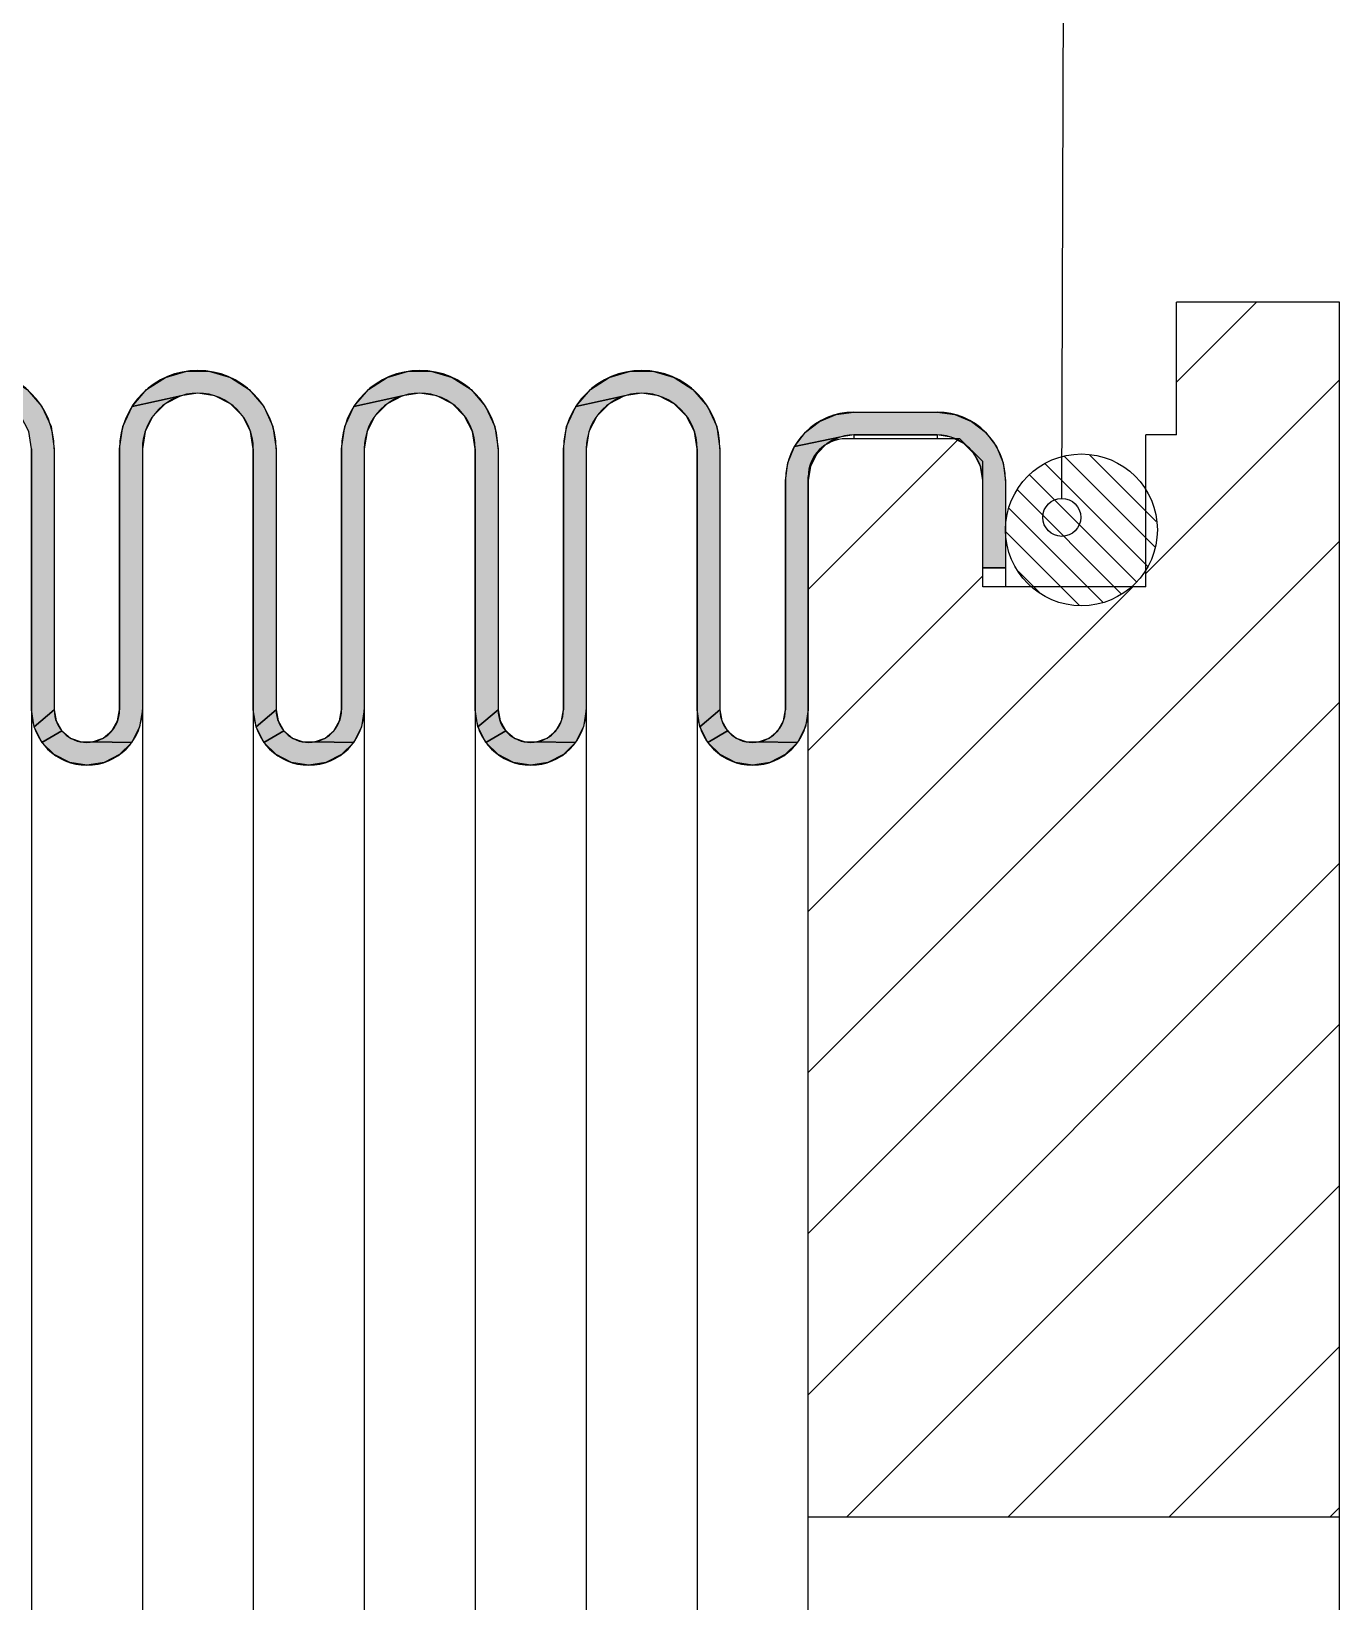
# Model space of a CAD drawing. Header units: millimetres. Extents: x -3183 to 3067, y 1033 to 2218.
# Drawn here: x 2778.86 to 2813.32, y 1776.23 to 1817.59 of the extents above; entities that cross this region are included whole.
import ezdxf

# ---------------------------------------------------------------- set-up
doc = ezdxf.new("R2010")
doc.units = ezdxf.units.MM

# ---------------------------------------------------------------- blocks, each defined once
blk = doc.blocks.new('*U5')
at = {"color": 2, "linetype": 'Continuous', "extrusion": (0, 0, -1)}
for points in [[(-129.052, 246.525), (-131.258, 246.208), (-128.558, 246.208)], [(-129.615, 246.69), (-130.765, 246.525), (-129.052, 246.525)], [(-130.765, 246.525), (-131.258, 246.208), (-129.052, 246.525)], [(-130.765, 246.525), (-129.615, 246.69), (-130.202, 246.69)], [(-128.558, 246.208), (-129.457, 246.04), (-128.174, 245.764)], [(-128.558, 246.208), (-129.908, 246.111), (-129.457, 246.04)], [(-131.258, 246.208), (-129.908, 246.111), (-128.558, 246.208)], [(-131.258, 246.208), (-130.36, 246.04), (-129.908, 246.111)], [(-131.258, 246.208), (-131.643, 245.764), (-130.36, 246.04)], [(-130.36, 246.04), (-131.643, 245.764), (-130.767, 245.832)], [(-130.767, 245.832), (-131.643, 245.764), (-131.091, 245.509)], [(-131.643, 245.764), (-131.886, 245.231), (-131.091, 245.509)], [(-131.091, 245.509), (-131.886, 245.231), (-131.298, 245.101)], [(-131.886, 245.231), (-131.97, 244.65), (-131.298, 245.101)], [(-131.298, 245.101), (-131.97, 244.65), (-131.37, 244.65)], [(-131.37, 244.65), (-131.97, 237.773), (-131.37, 237.773)], [(-131.97, 244.65), (-131.97, 237.773), (-131.37, 244.65)], [(-131.97, 237.773), (-131.441, 237.321), (-131.37, 237.773)]]:
    blk.add_solid(points, dxfattribs=at)
blk = doc.blocks.new('*U6')
at = {"color": 2, "linetype": 'Continuous', "extrusion": (0, 0, -1)}
for points in [[(-134.898, 246.525), (-137.104, 246.208), (-134.404, 246.208)], [(-135.461, 246.69), (-136.611, 246.525), (-134.898, 246.525)], [(-136.611, 246.525), (-137.104, 246.208), (-134.898, 246.525)], [(-136.611, 246.525), (-135.461, 246.69), (-136.048, 246.69)], [(-134.404, 246.208), (-135.303, 246.04), (-134.02, 245.764)], [(-134.404, 246.208), (-135.754, 246.111), (-135.303, 246.04)], [(-137.104, 246.208), (-135.754, 246.111), (-134.404, 246.208)], [(-137.104, 246.208), (-136.206, 246.04), (-135.754, 246.111)], [(-137.104, 246.208), (-137.489, 245.764), (-136.206, 246.04)], [(-136.206, 246.04), (-137.489, 245.764), (-136.613, 245.832)], [(-136.613, 245.832), (-137.489, 245.764), (-136.937, 245.509)], [(-137.489, 245.764), (-137.732, 245.231), (-136.937, 245.509)], [(-136.937, 245.509), (-137.732, 245.231), (-137.144, 245.101)], [(-137.732, 245.231), (-137.816, 244.65), (-137.144, 245.101)], [(-137.144, 245.101), (-137.816, 244.65), (-137.216, 244.65)], [(-137.216, 244.65), (-137.816, 237.773), (-137.216, 237.773)], [(-137.816, 244.65), (-137.816, 237.773), (-137.216, 244.65)], [(-137.816, 237.773), (-137.287, 237.321), (-137.216, 237.773)]]:
    blk.add_solid(points, dxfattribs=at)
blk = doc.blocks.new('*U7')
at = {"color": 2, "linetype": 'Continuous', "extrusion": (0, 0, -1)}
for points in [[(-140.744, 246.525), (-142.951, 246.208), (-140.251, 246.208)], [(-141.307, 246.69), (-142.457, 246.525), (-140.744, 246.525)], [(-142.457, 246.525), (-142.951, 246.208), (-140.744, 246.525)], [(-142.457, 246.525), (-141.307, 246.69), (-141.894, 246.69)], [(-140.251, 246.208), (-141.149, 246.04), (-139.866, 245.764)], [(-140.251, 246.208), (-141.601, 246.111), (-141.149, 246.04)], [(-142.951, 246.208), (-141.601, 246.111), (-140.251, 246.208)], [(-142.951, 246.208), (-142.052, 246.04), (-141.601, 246.111)], [(-142.951, 246.208), (-143.335, 245.764), (-142.052, 246.04)], [(-142.052, 246.04), (-143.335, 245.764), (-142.46, 245.832)], [(-142.46, 245.832), (-143.335, 245.764), (-142.783, 245.509)], [(-143.335, 245.764), (-143.579, 245.231), (-142.783, 245.509)], [(-142.783, 245.509), (-143.579, 245.231), (-142.991, 245.101)], [(-143.579, 245.231), (-143.662, 244.65), (-142.991, 245.101)], [(-142.991, 245.101), (-143.662, 244.65), (-143.062, 244.65)], [(-143.062, 244.65), (-143.662, 237.773), (-143.062, 237.773)], [(-143.662, 244.65), (-143.662, 237.773), (-143.062, 244.65)], [(-143.662, 237.773), (-143.134, 237.321), (-143.062, 237.773)]]:
    blk.add_solid(points, dxfattribs=at)
blk = doc.blocks.new('*U8')
at = {"color": 2, "linetype": 'Continuous', "extrusion": (0, 0, -1)}
for points in [[(-146.59, 246.525), (-148.797, 246.208), (-146.097, 246.208)], [(-147.153, 246.69), (-148.303, 246.525), (-146.59, 246.525)], [(-148.303, 246.525), (-148.797, 246.208), (-146.59, 246.525)], [(-148.303, 246.525), (-147.153, 246.69), (-147.74, 246.69)], [(-146.097, 246.208), (-146.995, 246.04), (-145.712, 245.764)], [(-146.097, 246.208), (-147.447, 246.111), (-146.995, 246.04)], [(-148.797, 246.208), (-147.447, 246.111), (-146.097, 246.208)], [(-148.797, 246.208), (-147.898, 246.04), (-147.447, 246.111)], [(-148.797, 246.208), (-149.181, 245.764), (-147.898, 246.04)], [(-147.898, 246.04), (-149.181, 245.764), (-148.306, 245.832)], [(-148.306, 245.832), (-149.181, 245.764), (-148.629, 245.509)], [(-149.181, 245.764), (-149.425, 245.231), (-148.629, 245.509)], [(-148.629, 245.509), (-149.425, 245.231), (-148.837, 245.101)], [(-149.425, 245.231), (-149.508, 244.65), (-148.837, 245.101)], [(-148.837, 245.101), (-149.508, 244.65), (-148.908, 244.65)], [(-148.908, 244.65), (-149.508, 237.773), (-148.908, 237.773)], [(-149.508, 244.65), (-149.508, 237.773), (-148.908, 244.65)], [(-149.508, 237.773), (-148.98, 237.321), (-148.908, 237.773)]]:
    blk.add_solid(points, dxfattribs=at)
blk = doc.blocks.new('*U12')
at = {"color": 2, "linetype": 'Continuous', "extrusion": (0, 0, -1)}
for points in [[(-134.02, 245.764), (-134.572, 245.509), (-133.776, 245.231)], [(-135.303, 246.04), (-134.895, 245.832), (-134.02, 245.764)], [(-134.895, 245.832), (-134.572, 245.509), (-134.02, 245.764)], [(-134.572, 245.509), (-134.364, 245.101), (-133.776, 245.231)], [(-133.776, 245.231), (-134.364, 245.101), (-133.693, 244.65)], [(-134.364, 245.101), (-134.293, 244.65), (-133.693, 244.65)], [(-133.693, 244.65), (-134.293, 237.773), (-133.693, 237.773)], [(-134.293, 244.65), (-134.293, 237.773), (-133.693, 244.65)], [(-133.641, 237.478), (-134.221, 237.321), (-133.491, 237.219)], [(-133.693, 237.773), (-134.221, 237.321), (-133.641, 237.478)], [(-134.293, 237.773), (-134.221, 237.321), (-133.693, 237.773)], [(-133.262, 237.027), (-134.014, 236.914), (-132.981, 236.924)], [(-133.491, 237.219), (-134.014, 236.914), (-133.262, 237.027)], [(-134.221, 237.321), (-134.014, 236.914), (-133.491, 237.219)]]:
    blk.add_solid(points, dxfattribs=at)
blk = doc.blocks.new('*U13')
at = {"color": 2, "linetype": 'Continuous', "extrusion": (0, 0, -1)}
for points in [[(-139.866, 245.764), (-140.418, 245.509), (-139.623, 245.231)], [(-141.149, 246.04), (-140.741, 245.832), (-139.866, 245.764)], [(-140.741, 245.832), (-140.418, 245.509), (-139.866, 245.764)], [(-140.418, 245.509), (-140.211, 245.101), (-139.623, 245.231)], [(-139.623, 245.231), (-140.211, 245.101), (-139.539, 244.65)], [(-140.211, 245.101), (-140.139, 244.65), (-139.539, 244.65)], [(-139.539, 244.65), (-140.139, 237.773), (-139.539, 237.773)], [(-140.139, 244.65), (-140.139, 237.773), (-139.539, 244.65)], [(-139.487, 237.478), (-140.067, 237.321), (-139.337, 237.219)], [(-139.539, 237.773), (-140.067, 237.321), (-139.487, 237.478)], [(-140.139, 237.773), (-140.067, 237.321), (-139.539, 237.773)], [(-139.108, 237.027), (-139.86, 236.914), (-138.827, 236.924)], [(-139.337, 237.219), (-139.86, 236.914), (-139.108, 237.027)], [(-140.067, 237.321), (-139.86, 236.914), (-139.337, 237.219)]]:
    blk.add_solid(points, dxfattribs=at)
blk = doc.blocks.new('*U14')
at = {"color": 2, "linetype": 'Continuous', "extrusion": (0, 0, -1)}
for points in [[(-145.712, 245.764), (-146.264, 245.509), (-145.469, 245.231)], [(-146.995, 246.04), (-146.588, 245.832), (-145.712, 245.764)], [(-146.588, 245.832), (-146.264, 245.509), (-145.712, 245.764)], [(-146.264, 245.509), (-146.057, 245.101), (-145.469, 245.231)], [(-145.469, 245.231), (-146.057, 245.101), (-145.385, 244.65)], [(-146.057, 245.101), (-145.985, 244.65), (-145.385, 244.65)], [(-145.385, 244.65), (-145.985, 237.773), (-145.385, 237.773)], [(-145.985, 244.65), (-145.985, 237.773), (-145.385, 244.65)], [(-145.333, 237.478), (-145.914, 237.321), (-145.184, 237.219)], [(-145.385, 237.773), (-145.914, 237.321), (-145.333, 237.478)], [(-145.985, 237.773), (-145.914, 237.321), (-145.385, 237.773)], [(-144.954, 237.027), (-145.706, 236.914), (-144.673, 236.924)], [(-145.184, 237.219), (-145.706, 236.914), (-144.954, 237.027)], [(-145.914, 237.321), (-145.706, 236.914), (-145.184, 237.219)]]:
    blk.add_solid(points, dxfattribs=at)
blk = doc.blocks.new('*U16')
at = {"color": 2, "linetype": 'Continuous', "extrusion": (0, 0, -1)}
for points in [[(-152.131, 245.37), (-156.504, 245.084), (-151.759, 245.084)], [(-152.565, 245.55), (-156.131, 245.37), (-152.131, 245.37)], [(-156.131, 245.37), (-156.504, 245.084), (-152.131, 245.37)], [(-153.031, 245.611), (-155.697, 245.55), (-152.565, 245.55)], [(-155.697, 245.55), (-156.131, 245.37), (-152.565, 245.55)], [(-155.697, 245.55), (-153.031, 245.611), (-155.231, 245.611)], [(-151.759, 245.084), (-152.661, 244.953), (-151.472, 244.711)], [(-151.759, 245.084), (-153.031, 245.011), (-152.661, 244.953)], [(-156.504, 245.084), (-153.031, 245.011), (-151.759, 245.084)], [(-156.504, 245.084), (-155.231, 245.011), (-153.031, 245.011)], [(-156.504, 245.084), (-155.602, 244.953), (-155.231, 245.011)], [(-156.504, 245.084), (-156.79, 244.711), (-155.602, 244.953)], [(-155.602, 244.953), (-156.79, 244.711), (-155.937, 244.782)], [(-155.937, 244.782), (-156.79, 244.711), (-156.202, 244.517)], [(-156.79, 244.711), (-156.97, 244.277), (-156.202, 244.517)], [(-156.202, 244.517), (-156.97, 244.277), (-156.373, 244.182)], [(-156.97, 244.277), (-157.031, 243.811), (-156.373, 244.182)], [(-156.373, 244.182), (-157.031, 243.811), (-156.431, 243.811)], [(-156.431, 243.811), (-157.031, 241.511), (-156.431, 241.511)], [(-157.031, 243.811), (-157.031, 241.511), (-156.431, 243.811)]]:
    blk.add_solid(points, dxfattribs=at)
blk = doc.blocks.new('*U18')
at = {"color": 2, "linetype": 'Continuous', "extrusion": (0, 0, -1)}
for points in [[(-152.661, 244.953), (-152.326, 244.782), (-151.472, 244.711)], [(-151.472, 244.711), (-152.061, 244.517), (-151.293, 244.277)], [(-152.061, 244.517), (-151.89, 244.182), (-151.293, 244.277)], [(-152.326, 244.782), (-152.061, 244.517), (-151.472, 244.711)], [(-151.293, 244.277), (-151.89, 244.182), (-151.231, 243.811)], [(-151.89, 244.182), (-151.831, 243.811), (-151.231, 243.811)], [(-151.231, 243.811), (-151.831, 237.773), (-151.231, 237.773)], [(-151.831, 243.811), (-151.831, 237.773), (-151.231, 243.811)], [(-151.179, 237.478), (-151.76, 237.321), (-151.03, 237.219)], [(-151.231, 237.773), (-151.76, 237.321), (-151.179, 237.478)], [(-151.831, 237.773), (-151.76, 237.321), (-151.231, 237.773)], [(-150.801, 237.027), (-151.552, 236.914), (-150.519, 236.924)], [(-151.03, 237.219), (-151.552, 236.914), (-150.801, 237.027)], [(-151.76, 237.321), (-151.552, 236.914), (-151.03, 237.219)]]:
    blk.add_solid(points, dxfattribs=at)
blk = doc.blocks.new('*U22')
at = {"color": 2, "linetype": 'Continuous', "extrusion": (0, 0, -1)}
for points in [[(-131.97, 237.773), (-132.022, 237.478), (-131.441, 237.321)], [(-132.022, 237.478), (-132.171, 237.219), (-131.441, 237.321)], [(-131.441, 237.321), (-132.171, 237.219), (-131.649, 236.914)]]:
    blk.add_solid(points, dxfattribs=at)
blk = doc.blocks.new('*U23')
at = {"color": 2, "linetype": 'Continuous', "extrusion": (0, 0, -1)}
for points in [[(-137.816, 237.773), (-137.868, 237.478), (-137.287, 237.321)], [(-137.868, 237.478), (-138.018, 237.219), (-137.287, 237.321)], [(-137.287, 237.321), (-138.018, 237.219), (-137.495, 236.914)]]:
    blk.add_solid(points, dxfattribs=at)
blk = doc.blocks.new('*U24')
at = {"color": 2, "linetype": 'Continuous', "extrusion": (0, 0, -1)}
for points in [[(-143.662, 237.773), (-143.714, 237.478), (-143.134, 237.321)], [(-143.714, 237.478), (-143.864, 237.219), (-143.134, 237.321)], [(-143.134, 237.321), (-143.864, 237.219), (-143.341, 236.914)]]:
    blk.add_solid(points, dxfattribs=at)
blk = doc.blocks.new('*U25')
at = {"color": 2, "linetype": 'Continuous', "extrusion": (0, 0, -1)}
for points in [[(-149.508, 237.773), (-149.56, 237.478), (-148.98, 237.321)], [(-149.56, 237.478), (-149.71, 237.219), (-148.98, 237.321)], [(-148.98, 237.321), (-149.71, 237.219), (-149.187, 236.914)]]:
    blk.add_solid(points, dxfattribs=at)
blk = doc.blocks.new('*U29')
at = {"color": 2, "linetype": 'Continuous', "extrusion": (0, 0, -1)}
for points in [[(-132.171, 237.219), (-132.401, 237.027), (-131.649, 236.914)], [(-132.401, 237.027), (-132.682, 236.924), (-131.649, 236.914)], [(-132.981, 236.924), (-134.014, 236.914), (-131.649, 236.914)], [(-131.649, 236.914), (-132.682, 236.924), (-132.981, 236.924)], [(-131.649, 236.914), (-133.69, 236.59), (-131.972, 236.59)], [(-134.014, 236.914), (-133.69, 236.59), (-131.649, 236.914)], [(-131.972, 236.59), (-133.283, 236.383), (-132.38, 236.383)], [(-133.69, 236.59), (-133.283, 236.383), (-131.972, 236.59)], [(-133.283, 236.383), (-132.831, 236.311), (-132.38, 236.383)]]:
    blk.add_solid(points, dxfattribs=at)
blk = doc.blocks.new('*U30')
at = {"color": 2, "linetype": 'Continuous', "extrusion": (0, 0, -1)}
for points in [[(-138.018, 237.219), (-138.247, 237.027), (-137.495, 236.914)], [(-138.247, 237.027), (-138.528, 236.924), (-137.495, 236.914)], [(-138.827, 236.924), (-139.86, 236.914), (-137.495, 236.914)], [(-137.495, 236.914), (-138.528, 236.924), (-138.827, 236.924)], [(-137.495, 236.914), (-139.537, 236.59), (-137.818, 236.59)], [(-139.86, 236.914), (-139.537, 236.59), (-137.495, 236.914)], [(-137.818, 236.59), (-139.129, 236.383), (-138.226, 236.383)], [(-139.537, 236.59), (-139.129, 236.383), (-137.818, 236.59)], [(-139.129, 236.383), (-138.677, 236.311), (-138.226, 236.383)]]:
    blk.add_solid(points, dxfattribs=at)
blk = doc.blocks.new('*U31')
at = {"color": 2, "linetype": 'Continuous', "extrusion": (0, 0, -1)}
for points in [[(-143.864, 237.219), (-144.093, 237.027), (-143.341, 236.914)], [(-144.093, 237.027), (-144.374, 236.924), (-143.341, 236.914)], [(-144.673, 236.924), (-145.706, 236.914), (-143.341, 236.914)], [(-143.341, 236.914), (-144.374, 236.924), (-144.673, 236.924)], [(-143.341, 236.914), (-145.383, 236.59), (-143.665, 236.59)], [(-145.706, 236.914), (-145.383, 236.59), (-143.341, 236.914)], [(-143.665, 236.59), (-144.975, 236.383), (-144.072, 236.383)], [(-145.383, 236.59), (-144.975, 236.383), (-143.665, 236.59)], [(-144.975, 236.383), (-144.524, 236.311), (-144.072, 236.383)]]:
    blk.add_solid(points, dxfattribs=at)
blk = doc.blocks.new('*U32')
at = {"color": 2, "linetype": 'Continuous', "extrusion": (0, 0, -1)}
for points in [[(-149.71, 237.219), (-149.939, 237.027), (-149.187, 236.914)], [(-149.939, 237.027), (-150.22, 236.924), (-149.187, 236.914)], [(-150.519, 236.924), (-151.552, 236.914), (-149.187, 236.914)], [(-149.187, 236.914), (-150.22, 236.924), (-150.519, 236.924)], [(-149.187, 236.914), (-151.229, 236.59), (-149.511, 236.59)], [(-151.552, 236.914), (-151.229, 236.59), (-149.187, 236.914)], [(-149.511, 236.59), (-150.821, 236.383), (-149.918, 236.383)], [(-151.229, 236.59), (-150.821, 236.383), (-149.511, 236.59)], [(-150.821, 236.383), (-150.37, 236.311), (-149.918, 236.383)]]:
    blk.add_solid(points, dxfattribs=at)

msp = doc.modelspace()

# ---------------------------------------------------------------- linework, layer by layer
at = {"color": 2, "linetype": 'Continuous'}
for p, q in [((2806.00276, 1805.28833), (2806.06833, 1825.80454)), ((2809.01929, 1808.34951), (2811.12845, 1810.45867)), ((2808.21929, 1803.30687), (2813.31929, 1808.40687)), ((2782.79073, 1807.98714), (2782.3833, 1807.77954)), ((2788.63688, 1807.98714), (2788.22945, 1807.77954)), ((2794.48304, 1807.98714), (2794.07561, 1807.77954)), ((2800.05342, 1807.49734), (2800.51929, 1807.55867)), ((2799.31929, 1802.89215), (2803.28581, 1806.85867)), ((2800.14847, 1806.89994), (2799.81395, 1806.72949)), ((2808.26561, 1803.49312), (2805.55374, 1806.20499)), ((2808.45971, 1804.00612), (2806.06674, 1806.39909)), ((2808.48973, 1804.68321), (2806.74383, 1806.42911)), ((2807.96549, 1803.08614), (2805.14676, 1805.90487)), ((2807.57508, 1802.76943), (2804.83005, 1805.51446)), ((2807.08902, 1802.54839), (2804.60902, 1805.02839)), ((2799.31929, 1790.16423), (2813.31929, 1804.16423)), ((2806.4644, 1802.4659), (2804.52652, 1804.40378)), ((2805.42165, 1802.80155), (2804.86217, 1803.36103)), ((2799.31929, 1798.64951), (2803.91929, 1803.24951)), ((2799.31929, 1794.40687), (2807.8711, 1802.95867)), ((2779.45776, 1799.72021), (2779.50971, 1799.42555)), ((2785.30391, 1799.72021), (2785.35587, 1799.42555)), ((2791.15006, 1799.72021), (2791.20202, 1799.42555)), ((2796.99622, 1799.72021), (2797.04817, 1799.42555)), ((2799.31929, 1785.92159), (2813.31929, 1799.92159)), ((2799.31929, 1781.67895), (2813.31929, 1795.67895)), ((2800.34166, 1778.45867), (2813.31929, 1791.43631)), ((2804.5843, 1778.45867), (2813.31929, 1787.19367)), ((2808.82694, 1778.45867), (2813.31929, 1782.95103)), ((2813.06958, 1778.45867), (2813.31929, 1778.70839))]:
    msp.add_line(p, q, dxfattribs=at)
at = {"color": 7, "linetype": 'Continuous'}
for p, q in [((2809.01929, 1806.95867), (2809.01929, 1810.45867)), ((2813.31929, 1810.45867), (2809.01929, 1810.45867)), ((2813.31929, 1730.45867), (2813.31929, 1810.45867)), ((2800.51929, 1807.55867), (2802.71929, 1807.55867)), ((2778.85776, 1806.59713), (2778.85776, 1734.32021)), ((2779.45776, 1806.59713), (2779.45776, 1799.72021)), ((2781.18083, 1806.59713), (2781.18083, 1799.72021)), ((2781.78083, 1806.59713), (2781.78083, 1734.32021)), ((2784.70391, 1806.59713), (2784.70391, 1734.32021)), ((2785.30391, 1806.59713), (2785.30391, 1799.72021)), ((2787.02699, 1806.59713), (2787.02699, 1799.72021)), ((2787.62699, 1806.59713), (2787.62699, 1734.32021)), ((2790.55006, 1806.59713), (2790.55006, 1734.32021)), ((2791.15006, 1806.59713), (2791.15006, 1799.72021)), ((2792.87314, 1806.59713), (2792.87314, 1799.72021)), ((2793.47314, 1806.59713), (2793.47314, 1734.32021)), ((2796.39622, 1806.59713), (2796.39622, 1734.32021)), ((2796.99622, 1806.59713), (2796.99622, 1799.72021)), ((2803.31929, 1806.85867), (2800.31929, 1806.85867)), ((2800.51929, 1806.95867), (2800.51929, 1806.85867)), ((2800.51929, 1806.95867), (2802.71929, 1806.95867)), ((2802.71929, 1806.95867), (2802.71929, 1806.85867)), ((2803.91929, 1806.25867), (2803.31929, 1806.85867)), ((2808.21929, 1802.95867), (2808.21929, 1806.95867)), ((2809.01929, 1806.95867), (2808.21929, 1806.95867)), ((2803.91929, 1802.95867), (2803.91929, 1806.25867)), ((2798.71929, 1805.75867), (2798.71929, 1799.72021)), ((2799.31929, 1735.05867), (2799.31929, 1805.85867)), ((2804.51929, 1805.75867), (2804.51929, 1802.95867)), ((2803.91929, 1803.45867), (2804.51929, 1803.45867)), ((2808.21929, 1802.95867), (2803.91929, 1802.95867)), ((2799.31929, 1778.45867), (2813.31929, 1778.45867))]:
    msp.add_line(p, q, dxfattribs=at)
at = {"color": 2, "linetype": 'Continuous'}
for points in [[(2776.53982, 1808.47238), (2777.10283, 1808.63769), (2777.6896, 1808.63769), (2778.25261, 1808.47238), (2778.74624, 1808.15514), (2779.13049, 1807.71169), (2779.37425, 1807.17794), (2779.45776, 1806.59713), (2779.45776, 1799.72021), (2778.92929, 1799.26857), (2778.85776, 1799.72021), (2778.85776, 1806.59713), (2778.78622, 1807.04877), (2778.57863, 1807.4562), (2778.25529, 1807.77954), (2777.84786, 1807.98714), (2777.39622, 1808.05867), (2776.94458, 1807.98714), (2775.66194, 1807.71169), (2776.0462, 1808.15514), (2776.53982, 1808.47238)], [(2776.53982, 1808.47238), (2777.10283, 1808.63769), (2777.6896, 1808.63769), (2778.25261, 1808.47238), (2778.74624, 1808.15514), (2779.13049, 1807.71169), (2779.37425, 1807.17794), (2779.45776, 1806.59713)], [(2782.38598, 1808.47238), (2782.94898, 1808.63769), (2783.53576, 1808.63769), (2784.09876, 1808.47238), (2784.59239, 1808.15514), (2784.97665, 1807.71169), (2785.2204, 1807.17794), (2785.30391, 1806.59713), (2785.30391, 1799.72021), (2784.77544, 1799.26857), (2784.70391, 1799.72021), (2784.70391, 1806.59713), (2784.63238, 1807.04877), (2784.42478, 1807.4562), (2784.10144, 1807.77954), (2783.69401, 1807.98714), (2783.24237, 1808.05867), (2782.79073, 1807.98714), (2781.50809, 1807.71169), (2781.89235, 1808.15514), (2782.38598, 1808.47238)], [(2782.38598, 1808.47238), (2782.94898, 1808.63769), (2783.53576, 1808.63769), (2784.09876, 1808.47238), (2784.59239, 1808.15514), (2784.97665, 1807.71169), (2785.2204, 1807.17794), (2785.30391, 1806.59713)], [(2788.23213, 1808.47238), (2788.79514, 1808.63769), (2789.38191, 1808.63769), (2789.94492, 1808.47238), (2790.43855, 1808.15514), (2790.8228, 1807.71169), (2791.06656, 1807.17794), (2791.15006, 1806.59713), (2791.15006, 1799.72021), (2790.6216, 1799.26857), (2790.55006, 1799.72021), (2790.55006, 1806.59713), (2790.47853, 1807.04877), (2790.27093, 1807.4562), (2789.9476, 1807.77954), (2789.54016, 1807.98714), (2789.08852, 1808.05867), (2788.63688, 1807.98714), (2787.35425, 1807.71169), (2787.7385, 1808.15514), (2788.23213, 1808.47238)], [(2788.23213, 1808.47238), (2788.79514, 1808.63769), (2789.38191, 1808.63769), (2789.94492, 1808.47238), (2790.43855, 1808.15514), (2790.8228, 1807.71169), (2791.06656, 1807.17794), (2791.15006, 1806.59713)], [(2794.07828, 1808.47238), (2794.64129, 1808.63769), (2795.22807, 1808.63769), (2795.79107, 1808.47238), (2796.2847, 1808.15514), (2796.66895, 1807.71169), (2796.91271, 1807.17794), (2796.99622, 1806.59713), (2796.99622, 1799.72021), (2796.46775, 1799.26857), (2796.39622, 1799.72021), (2796.39622, 1806.59713), (2796.32468, 1807.04877), (2796.11709, 1807.4562), (2795.79375, 1807.77954), (2795.38632, 1807.98714), (2794.93468, 1808.05867), (2794.48304, 1807.98714), (2793.2004, 1807.71169), (2793.58466, 1808.15514), (2794.07828, 1808.47238)], [(2794.07828, 1808.47238), (2794.64129, 1808.63769), (2795.22807, 1808.63769), (2795.79107, 1808.47238), (2796.2847, 1808.15514), (2796.66895, 1807.71169), (2796.91271, 1807.17794), (2796.99622, 1806.59713)], [(2778.85776, 1806.59713), (2778.78622, 1807.04877), (2778.57863, 1807.4562), (2778.25529, 1807.77954), (2777.84786, 1807.98714), (2777.39622, 1808.05867), (2776.94458, 1807.98714), (2775.66194, 1807.71169), (2776.0462, 1808.15514), (2776.53982, 1808.47238)], [(2784.70391, 1806.59713), (2784.63238, 1807.04877), (2784.42478, 1807.4562), (2784.10144, 1807.77954), (2783.69401, 1807.98714), (2783.24237, 1808.05867), (2782.79073, 1807.98714), (2781.50809, 1807.71169), (2781.89235, 1808.15514), (2782.38598, 1808.47238)], [(2790.55006, 1806.59713), (2790.47853, 1807.04877), (2790.27093, 1807.4562), (2789.9476, 1807.77954), (2789.54016, 1807.98714), (2789.08852, 1808.05867), (2788.63688, 1807.98714), (2787.35425, 1807.71169), (2787.7385, 1808.15514), (2788.23213, 1808.47238)], [(2796.39622, 1806.59713), (2796.32468, 1807.04877), (2796.11709, 1807.4562), (2795.79375, 1807.77954), (2795.38632, 1807.98714), (2794.93468, 1808.05867), (2794.48304, 1807.98714), (2793.2004, 1807.71169), (2793.58466, 1808.15514), (2794.07828, 1808.47238)], [(2782.3833, 1807.77954), (2782.05996, 1807.4562), (2781.85237, 1807.04877), (2781.78083, 1806.59713), (2781.78083, 1799.72021), (2781.7093, 1799.26857), (2781.5017, 1798.86114), (2780.4689, 1798.87176), (2780.75006, 1798.9741), (2780.97927, 1799.16642), (2781.12888, 1799.42555), (2781.18083, 1799.72021), (2781.18083, 1806.59713), (2781.26434, 1807.17794), (2781.50809, 1807.71169), (2782.79073, 1807.98714), (2782.3833, 1807.77954)], [(2788.22945, 1807.77954), (2787.90612, 1807.4562), (2787.69852, 1807.04877), (2787.62699, 1806.59713), (2787.62699, 1799.72021), (2787.55545, 1799.26857), (2787.34786, 1798.86114), (2786.31505, 1798.87176), (2786.59622, 1798.9741), (2786.82542, 1799.16642), (2786.97503, 1799.42555), (2787.02699, 1799.72021), (2787.02699, 1806.59713), (2787.11049, 1807.17794), (2787.35425, 1807.71169), (2788.63688, 1807.98714), (2788.22945, 1807.77954)], [(2794.07561, 1807.77954), (2793.75227, 1807.4562), (2793.54467, 1807.04877), (2793.47314, 1806.59713), (2793.47314, 1799.72021), (2793.40161, 1799.26857), (2793.19401, 1798.86114), (2792.16121, 1798.87176), (2792.44237, 1798.9741), (2792.67158, 1799.16642), (2792.82118, 1799.42555), (2792.87314, 1799.72021), (2792.87314, 1806.59713), (2792.95665, 1807.17794), (2793.2004, 1807.71169), (2794.48304, 1807.98714), (2794.07561, 1807.77954)], [(2781.18083, 1806.59713), (2781.26434, 1807.17794), (2781.50809, 1807.71169)], [(2782.3833, 1807.77954), (2782.05996, 1807.4562), (2781.85237, 1807.04877), (2781.78083, 1806.59713)], [(2787.02699, 1806.59713), (2787.11049, 1807.17794), (2787.35425, 1807.71169)], [(2788.22945, 1807.77954), (2787.90612, 1807.4562), (2787.69852, 1807.04877), (2787.62699, 1806.59713)], [(2792.87314, 1806.59713), (2792.95665, 1807.17794), (2793.2004, 1807.71169)], [(2794.07561, 1807.77954), (2793.75227, 1807.4562), (2793.54467, 1807.04877), (2793.47314, 1806.59713)], [(2800.05342, 1807.49734), (2800.51929, 1807.55867), (2802.71929, 1807.55867), (2803.18517, 1807.49734), (2803.61929, 1807.31752), (2803.99209, 1807.03146), (2804.27814, 1806.65867), (2804.45796, 1806.22455), (2804.51929, 1805.75867), (2804.51929, 1803.45867), (2803.91929, 1803.45867), (2803.91929, 1805.75867), (2803.86056, 1806.12949), (2803.69011, 1806.46402), (2803.42464, 1806.72949), (2803.09011, 1806.89994), (2802.71929, 1806.95867), (2800.51929, 1806.95867), (2800.14847, 1806.89994), (2798.96045, 1806.65867), (2799.2465, 1807.03146), (2799.61929, 1807.31752), (2800.05342, 1807.49734)], [(2800.51929, 1806.95867), (2800.14847, 1806.89994), (2798.96045, 1806.65867), (2799.2465, 1807.03146), (2799.61929, 1807.31752), (2800.05342, 1807.49734)], [(2802.71929, 1807.55867), (2803.18517, 1807.49734), (2803.61929, 1807.31752), (2803.99209, 1807.03146), (2804.27814, 1806.65867), (2804.45796, 1806.22455), (2804.51929, 1805.75867)], [(2799.81395, 1806.72949), (2799.54847, 1806.46402), (2799.37803, 1806.12949), (2799.31929, 1805.75867), (2799.31929, 1799.72021), (2799.24776, 1799.26857), (2799.04016, 1798.86114), (2798.00736, 1798.87176), (2798.28852, 1798.9741), (2798.51773, 1799.16642), (2798.66734, 1799.42555), (2798.71929, 1799.72021), (2798.71929, 1805.75867), (2798.78063, 1806.22455), (2798.96045, 1806.65867), (2800.14847, 1806.89994), (2799.81395, 1806.72949)], [(2798.71929, 1805.75867), (2798.78063, 1806.22455), (2798.96045, 1806.65867)], [(2799.81395, 1806.72949), (2799.54847, 1806.46402), (2799.37803, 1806.12949), (2799.31929, 1805.75867)], [(2803.91929, 1805.75867), (2803.86056, 1806.12949), (2803.69011, 1806.46402), (2803.42464, 1806.72949), (2803.09011, 1806.89994), (2802.71929, 1806.95867)], [(2779.45776, 1799.72021), (2778.92929, 1799.26857), (2778.85776, 1799.72021)], [(2779.50971, 1799.42555), (2779.65932, 1799.16642), (2779.13688, 1798.86114), (2778.92929, 1799.26857), (2779.45776, 1799.72021), (2779.50971, 1799.42555)], [(2781.78083, 1799.72021), (2781.7093, 1799.26857), (2781.5017, 1798.86114), (2780.4689, 1798.87176), (2780.75006, 1798.9741), (2780.97927, 1799.16642), (2781.12888, 1799.42555), (2781.18083, 1799.72021)], [(2785.30391, 1799.72021), (2784.77544, 1799.26857), (2784.70391, 1799.72021)], [(2785.35587, 1799.42555), (2785.50547, 1799.16642), (2784.98304, 1798.86114), (2784.77544, 1799.26857), (2785.30391, 1799.72021), (2785.35587, 1799.42555)], [(2787.62699, 1799.72021), (2787.55545, 1799.26857), (2787.34786, 1798.86114), (2786.31505, 1798.87176), (2786.59622, 1798.9741), (2786.82542, 1799.16642), (2786.97503, 1799.42555), (2787.02699, 1799.72021)], [(2791.15006, 1799.72021), (2790.6216, 1799.26857), (2790.55006, 1799.72021)], [(2791.20202, 1799.42555), (2791.35162, 1799.16642), (2790.82919, 1798.86114), (2790.6216, 1799.26857), (2791.15006, 1799.72021), (2791.20202, 1799.42555)], [(2793.47314, 1799.72021), (2793.40161, 1799.26857), (2793.19401, 1798.86114), (2792.16121, 1798.87176), (2792.44237, 1798.9741), (2792.67158, 1799.16642), (2792.82118, 1799.42555), (2792.87314, 1799.72021)], [(2796.99622, 1799.72021), (2796.46775, 1799.26857), (2796.39622, 1799.72021)], [(2797.04817, 1799.42555), (2797.19778, 1799.16642), (2796.67535, 1798.86114), (2796.46775, 1799.26857), (2796.99622, 1799.72021), (2797.04817, 1799.42555)], [(2799.31929, 1799.72021), (2799.24776, 1799.26857), (2799.04016, 1798.86114), (2798.00736, 1798.87176), (2798.28852, 1798.9741), (2798.51773, 1799.16642), (2798.66734, 1799.42555), (2798.71929, 1799.72021)], [(2779.50971, 1799.42555), (2779.65932, 1799.16642), (2779.13688, 1798.86114), (2778.92929, 1799.26857)], [(2780.4689, 1798.87176), (2781.5017, 1798.86114), (2781.17836, 1798.5378), (2780.77093, 1798.33021), (2780.31929, 1798.25867), (2779.86765, 1798.33021), (2779.46022, 1798.5378), (2779.13688, 1798.86114), (2779.65932, 1799.16642), (2779.88852, 1798.9741), (2780.16969, 1798.87176), (2780.4689, 1798.87176)], [(2779.65932, 1799.16642), (2779.88852, 1798.9741), (2780.16969, 1798.87176), (2780.4689, 1798.87176)], [(2785.35587, 1799.42555), (2785.50547, 1799.16642), (2784.98304, 1798.86114), (2784.77544, 1799.26857)], [(2786.31505, 1798.87176), (2787.34786, 1798.86114), (2787.02452, 1798.5378), (2786.61709, 1798.33021), (2786.16545, 1798.25867), (2785.71381, 1798.33021), (2785.30638, 1798.5378), (2784.98304, 1798.86114), (2785.50547, 1799.16642), (2785.73468, 1798.9741), (2786.01584, 1798.87176), (2786.31505, 1798.87176)], [(2785.50547, 1799.16642), (2785.73468, 1798.9741), (2786.01584, 1798.87176), (2786.31505, 1798.87176)], [(2791.20202, 1799.42555), (2791.35162, 1799.16642), (2790.82919, 1798.86114), (2790.6216, 1799.26857)], [(2792.16121, 1798.87176), (2793.19401, 1798.86114), (2792.87067, 1798.5378), (2792.46324, 1798.33021), (2792.0116, 1798.25867), (2791.55996, 1798.33021), (2791.15253, 1798.5378), (2790.82919, 1798.86114), (2791.35162, 1799.16642), (2791.58083, 1798.9741), (2791.862, 1798.87176), (2792.16121, 1798.87176)], [(2791.35162, 1799.16642), (2791.58083, 1798.9741), (2791.862, 1798.87176), (2792.16121, 1798.87176)], [(2797.04817, 1799.42555), (2797.19778, 1799.16642), (2796.67535, 1798.86114), (2796.46775, 1799.26857)], [(2798.00736, 1798.87176), (2799.04016, 1798.86114), (2798.71683, 1798.5378), (2798.3094, 1798.33021), (2797.85776, 1798.25867), (2797.40612, 1798.33021), (2796.99868, 1798.5378), (2796.67535, 1798.86114), (2797.19778, 1799.16642), (2797.42699, 1798.9741), (2797.70815, 1798.87176), (2798.00736, 1798.87176)], [(2797.19778, 1799.16642), (2797.42699, 1798.9741), (2797.70815, 1798.87176), (2798.00736, 1798.87176)], [(2781.5017, 1798.86114), (2781.17836, 1798.5378), (2780.77093, 1798.33021), (2780.31929, 1798.25867), (2779.86765, 1798.33021), (2779.46022, 1798.5378), (2779.13688, 1798.86114)], [(2787.34786, 1798.86114), (2787.02452, 1798.5378), (2786.61709, 1798.33021), (2786.16545, 1798.25867), (2785.71381, 1798.33021), (2785.30638, 1798.5378), (2784.98304, 1798.86114)], [(2793.19401, 1798.86114), (2792.87067, 1798.5378), (2792.46324, 1798.33021), (2792.0116, 1798.25867), (2791.55996, 1798.33021), (2791.15253, 1798.5378), (2790.82919, 1798.86114)], [(2799.04016, 1798.86114), (2798.71683, 1798.5378), (2798.3094, 1798.33021), (2797.85776, 1798.25867), (2797.40612, 1798.33021), (2796.99868, 1798.5378), (2796.67535, 1798.86114)]]:
    msp.add_lwpolyline(points, dxfattribs=at)
at = {"color": 7, "linetype": 'Continuous'}
msp.add_circle((2806.51929, 1804.45867), 2, dxfattribs=at)
at = {"color": 2, "linetype": 'Continuous'}
msp.add_circle((2806.00117, 1804.78833), 0.5, dxfattribs=at)
at = {"color": 7, "linetype": 'Continuous'}
for centre, radius, start, end in [((2777.39622, 1806.59713), 2.06154, 0, 180), ((2783.24237, 1806.59713), 2.06154, 0, 180), ((2789.08852, 1806.59713), 2.06154, 0, 180), ((2794.93468, 1806.59713), 2.06154, 0, 180), ((2783.24237, 1806.59713), 1.46154, 0, 180), ((2789.08852, 1806.59713), 1.46154, 0, 180), ((2794.93468, 1806.59713), 1.46154, 0, 180), ((2800.51929, 1805.75867), 1.8, 90, 180), ((2802.71929, 1805.75867), 1.8, 0, 90), ((2800.51929, 1805.75867), 1.2, 90, 180), ((2800.31929, 1805.85867), 1, 90, 180), ((2802.71929, 1805.75867), 1.2, 0, 90), ((2780.31929, 1799.72021), 1.46154, 180, 0), ((2780.31929, 1799.72021), 0.86154, 180, 0), ((2786.16545, 1799.72021), 1.46154, 180, 0), ((2786.16545, 1799.72021), 0.86154, 180, 0), ((2792.0116, 1799.72021), 1.46154, 180, 0), ((2792.0116, 1799.72021), 0.86154, 180, 0), ((2797.85776, 1799.72021), 1.46154, 180, 0), ((2797.85776, 1799.72021), 0.86154, 180, 0)]:
    msp.add_arc(centre, radius, start, end, dxfattribs=at)

# ---------------------------------------------------------------- block references
at = {"color": 2, "linetype": 'Continuous'}
for name in ['*U5', '*U6', '*U7', '*U8', '*U12', '*U13', '*U14', '*U16', '*U18', '*U22', '*U23', '*U24', '*U25', '*U29', '*U30', '*U31', '*U32']:
    msp.add_blockref(name, (2647.48797, 1561.94738), dxfattribs=at)

doc.saveas('drawing.dxf')
